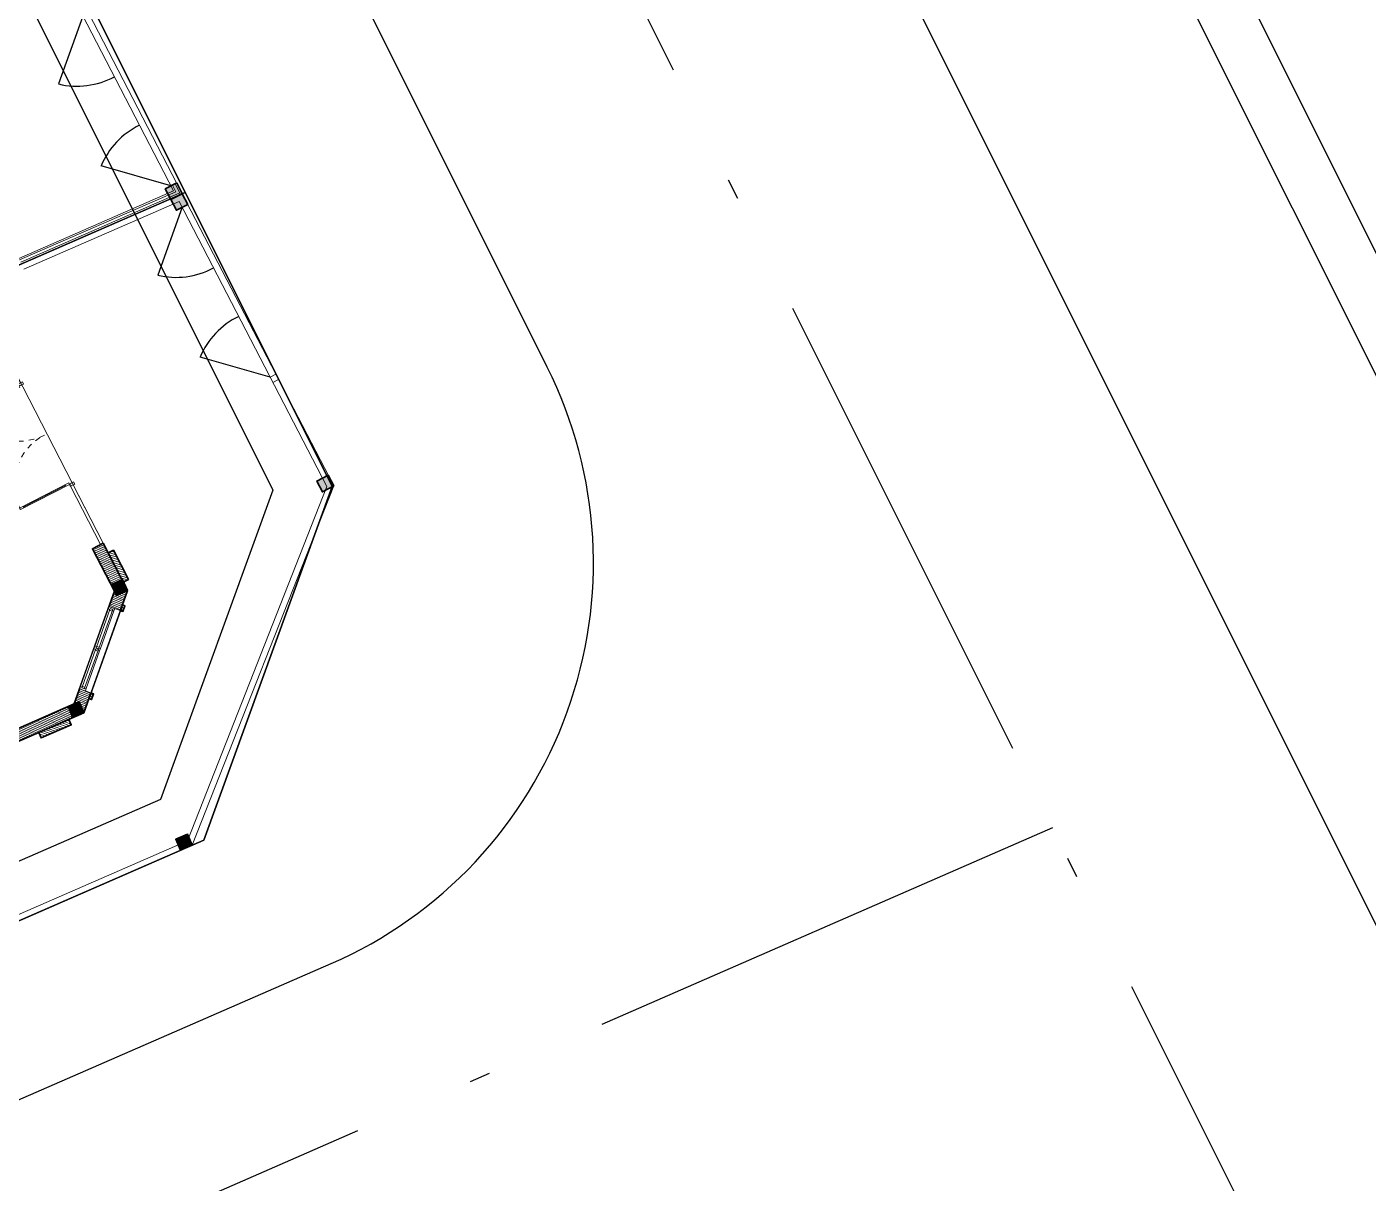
# Model space of a CAD drawing. Header units: millimetres. Extents: x 567980 to 569372, y 2065777 to 2066674.
# Drawn here: x 568828.79 to 568853.34, y 2066481.43 to 2066502.58 of the extents above; entities that cross this region are included whole.
import ezdxf

# ---------------------------------------------------------------- set-up
doc = ezdxf.new("R2010")
doc.units = ezdxf.units.MM
for name, pattern in [('ACAD_ISO10W100', [18.5, 12, -3, 0.5, -3]), ('CENTER', [3, 1.5, -0.5, 0.5, -0.5]), ('HIDDEN', [0.75, 0.5, -0.25]), ('HIDDEN2', [0.1875, 0.125, -0.0625])]:
    doc.linetypes.add(name, pattern=pattern)
for name, color, linetype, lineweight in [('A-COT VACH', 2, 'Continuous', 35), ('A-CUA', 25, 'Continuous', 5), ('A-DIM', 251, 'Continuous', 15), ('A-HATCH', 251, 'Continuous', 5), ('A-NET KHUAT', 250, 'HIDDEN', 9), ('A-NET THAY', 125, 'Continuous', 18), ('A-TRUC', 250, 'CENTER', 5), ('A-TUONG', 255, 'Continuous', 35), ('boDnv', 54, 'Continuous', 25), ('E- THAY', 9, 'Continuous', 20)]:
    doc.layers.add(name, color=color, linetype=linetype, lineweight=lineweight)
for name, color, linetype in [('BoThamCo', 94, 'Continuous'), ('ChiaLo', 128, 'CENTER'), ('datOlienke', 42, 'Continuous'), ('LogDg', 7, 'Continuous'), ('LoLK', 6, 'Continuous'), ('QH', 7, 'Continuous'), ('QUYEN', 7, 'Continuous'), ('TimDg', 222, 'Continuous'), ('ViaHeS', 32, 'Continuous')]:
    doc.layers.add(name, color=color, linetype=linetype)
doc.styles.add('rms', font='romans.shx', dxfattribs={"width": 0.7, "bigfont": 'vns.shx'})
doc.linetypes.add('ADL', pattern='A,0.125,-0.15,["++",rms,S=0.5,R=0,X=0,Y=-0.2245],-1.35,1.125', length=2.75)

# ---------------------------------------------------------------- blocks, each defined once
blk = doc.blocks.new('NEN')
at = {"layer": 'boDnv', "color": 10, "linetype": 'ADL', "ltscale": 0.25}
for points in [[(348.484, 150.338), (305.78, 227.798), (296.989, 230.432), (285.105, 224.175), (143.113, 162.282), (141.059, 156.62), (188.792, 61.183), (194.578, 59.399), (346.759, 144.316)], [(116.663, 150.753), (122.733, 148.551), (135.807, 122.411), (133.753, 116.749), (-8.129, 54.905), (-13.649, 57.26), (-23.763, 84.693), (-21.221, 90.652)]]:
    blk.add_lwpolyline(points, close=True, dxfattribs=at)
at = {"layer": 'BoThamCo'}
blk.add_lwpolyline([(349.559, 150.459), (306.458, 228.639), (296.885, 231.508), (284.672, 225.077), (142.319, 163.027), (139.972, 156.557), (188.089, 60.353), (194.691, 58.318), (347.607, 143.644)], close=True, dxfattribs=at)
at = {"layer": 'ChiaLo', "ltscale": 5}
blk.add_lwpolyline([(134.202, 127.854), (116.567, 120.167)], dxfattribs=at)
at = {"layer": 'datOlienke'}
blk.add_lwpolyline([(116.629, 151.829), (123.449, 149.355), (136.893, 122.474), (134.546, 116.004), (-8.125, 53.816), (-14.438, 56.509), (-24.839, 84.72), (-21.985, 91.41)], close=True, dxfattribs=at)
at = {"layer": 'LogDg'}
for points in [[(309.754, 235.089, 0.408612), (297.679, 238.707), (282.072, 230.488), (138.648, 167.972, 0.429738), (134.69, 157.06), (183.991, 58.487, 0.427514), (195.044, 55.079), (351.711, 142.498, 0.412716), (354.819, 153.347)], [(-6.653, 51.185), (136.874, 113.746, 0.429738), (140.832, 124.658), (126.05, 154.214, 0.398858), (115.699, 157.969), (-24.481, 96.867, 0.397369), (-28.79, 86.766), (-17.356, 55.751, 0.431261)]]:
    blk.add_lwpolyline(points, format="xyb", close=True, dxfattribs=at)
at = {"layer": 'LoLK'}
for points in [[(134.202, 127.854), (130.171, 135.915), (112.971, 128.417), (116.567, 120.167)], [(136.893, 122.474), (134.202, 127.854), (116.567, 120.167), (120.963, 110.083), (134.546, 116.004)]]:
    blk.add_lwpolyline(points, close=True, dxfattribs=at)
at = {"layer": 'TimDg', "linetype": 'ACAD_ISO10W100', "ltscale": 0.75}
for points in [[(335.549, -254.599), (124.099, 168.176)], [(150.079, 116.23), (-16.139, 43.778)]]:
    blk.add_lwpolyline(points, dxfattribs=at)
at = {"layer": 'ViaHeS'}
for points in [[(284.672, 225.077), (142.319, 163.027), (139.972, 156.557), (188.089, 60.353), (194.691, 58.318), (347.607, 143.644), (349.559, 150.459), (306.458, 228.639), (296.885, 231.508)], [(116.629, 151.829), (123.449, 149.355), (136.893, 122.474), (134.546, 116.004), (-8.125, 53.816), (-14.438, 56.509), (-24.839, 84.72), (-21.985, 91.41)]]:
    blk.add_lwpolyline(points, close=True, dxfattribs=at)
blk = doc.blocks.new('NEN H01')
at = {"layer": 'datOlienke'}
blk.add_lwpolyline([(-2.11, 40), (3.153, 35.007), (4.737, 4.993), (0, 0), (-155.636, 0), (-160.347, 4.992), (-158.608, 35.008), (-153.319, 40)], close=True, dxfattribs=at)
at = {"layer": 'LoLK'}
for points in [[(4.42, 11), (3.945, 20), (-14.818, 20), (-14.818, 11)], [(4.737, 4.993), (4.42, 11), (-14.818, 11), (-14.818, 0), (0, 0)]]:
    blk.add_lwpolyline(points, close=True, dxfattribs=at)
blk = doc.blocks.new('A$C1a95cbaf')
at = {"layer": 'A-HATCH'}
h = blk.add_hatch(dxfattribs=at)
h.set_pattern_fill('ANSI31', color=256, scale=300)
h.set_pattern_definition([(45, (-121341.862, 350750.01), (-26.5165043, 26.5165043), [])])
h.paths.add_polyline_path([(110, 600), (0, 600), (0, 0), (110, 0)])
at = {"layer": 'A-TUONG', "elevation": 0}
blk.add_lwpolyline([(110, 0), (0, 0), (0, 600), (110, 600)], close=True, dxfattribs=at)
blk = doc.blocks.new('*U397')
at = {"layer": 'A-CUA', "color": 32}
for points in [[(60, -40), (45, -40), (45, -10), (0, -10), (0, -40), (0, -40), (0, -90), (0, -90), (0, -120), (45, -120), (45, -90), (60, -90)], [(30, -90), (60, -90), (60, -40), (30, -40)], [(792, -90), (762, -90), (762, -40), (792, -40)], [(822, -90), (807, -90), (807, -40), (822, -40), (822, -10), (777, -10), (777, -40), (792, -40), (792, -90), (777, -90), (777, -120), (822, -120)], [(807, -90), (837, -90), (837, -40), (807, -40)], [(1540, -40), (1555, -40), (1555, -10), (1600, -10), (1600, -40), (1600, -40), (1600, -90), (1600, -90), (1600, -120), (1555, -120), (1555, -90), (1540, -90)], [(1570, -90), (1540, -90), (1540, -40), (1570, -40)]]:
    blk.add_lwpolyline(points, close=True, dxfattribs=at)
at = {"layer": 'A-CUA', "color": 37, "lineweight": -2}
for points in [[(45, -10), (777, -10), (777, -40), (45, -40)], [(45, -90), (777, -90), (777, -120), (45, -120)], [(1555, -10), (822, -10), (822, -40), (1555, -40)], [(1555, -90), (822, -90), (822, -120), (1555, -120)]]:
    blk.add_lwpolyline(points, close=True, dxfattribs=at)
blk = doc.blocks.new('phào cửa')
at = {"layer": 'A-HATCH'}
h = blk.add_hatch(dxfattribs=at)
h.set_pattern_fill('ANSI31', color=256, scale=250)
h.set_pattern_definition([(45, (-237697.46, 7620.01), (-22.097087, 22.097087), [])])
h.paths.add_polyline_path([(0, 0), (0, 110), (-50, 110), (-50, 0)])
at = {"layer": 'A-TUONG'}
blk.add_lwpolyline([(0, 0), (0, 110), (-50, 110), (-50, 0)], close=True, dxfattribs=at)
blk = doc.blocks.new('*U525')
for p, q in [((90, -100), (50, -100)), ((70, -100), (70, -1250)), ((2710, -100), (2750, -100)), ((2730, -100), (2730, -1250)), ((90, -1250), (50, -1250)), ((2710, -1250), (2750, -1250))]:
    blk.add_line(p, q)
for points in [[(0, 113), (60, 113), (60, 40), (50, 40), (50, 0), (0, 0)], [(50, 0), (90, 0), (90, -1350), (50, -1350)], [(2750, 0), (2710, 0), (2710, -1350), (2750, -1350)], [(2800, 113), (2740, 113), (2740, 40), (2750, 40), (2750, 0), (2800, 0)]]:
    blk.add_lwpolyline(points, close=True)
at = {"linetype": 'HIDDEN2'}
for centre, start, end in [((50, 0), 270, 0), ((2750, 0), 180, 270)]:
    blk.add_arc(centre, 1350, start, end, dxfattribs=at)
blk = doc.blocks.new('CUA DI T1')
at = {"layer": 'A-HATCH'}
h = blk.add_hatch(dxfattribs=at)
h.set_pattern_fill('ANSI31', color=256, scale=300)
h.set_pattern_definition([(45, (-145597.46, 362519.84), (-26.5165043, 26.5165043), [])])
h.paths.add_polyline_path([(-6100, -109), (-5500, -109), (-5500, 0), (-6100, 0)])
edge = h.paths.add_edge_path()
edge.add_line((-600, -108), (0, -111))
edge.add_line((0, -111), (0, 2))
edge.add_line((0, 2), (-600, -1))
edge.add_line((-600, -1), (-600, -108))
at = {"layer": 'A-CUA', "elevation": 0}
for points in [[(-5300, 1), (-4100, 1), (-4100, 51), (-5300, 51)], [(-800, 1), (-2000, 1), (-2000, 51), (-800, 51)]]:
    blk.add_lwpolyline(points, close=True, dxfattribs=at)
at = {"layer": 'A-NET THAY'}
for q in [(-786, 1, 0), (-800, 1, 0)]:
    blk.add_line((-5300, 1, 0), q, dxfattribs=at)
at = {"layer": 'A-TUONG'}
for p, q in [((-5300, 1, 0), (-5300, 220, 0)), ((-800, 1, 0), (-800, 220, 0))]:
    blk.add_line(p, q, dxfattribs=at)
at = {"layer": 'A-TUONG', "elevation": 0}
blk.add_lwpolyline([(-5500, 1), (-5500, -109), (-6100, -109), (-6100, 1), (-5500, 1)], dxfattribs=at)
blk.add_lwpolyline([(-600, 0), (0, 1), (0, -109), (-600, -110)], close=True, dxfattribs=at)
at = {"layer": 'A-CUA', "extrusion": (-2.7819e-13, -5.44958e-10, -1), "xscale": 0.7500000000000021, "yscale": 0.7500000000000021, "zscale": -0.7500000000000019, "rotation": 180.059778475144}
blk.add_blockref('*U525', (4100, 53, 0), dxfattribs=at)
blk = doc.blocks.new('cot 220')
at = {"layer": 'A-COT VACH'}
h = blk.add_hatch(color=256, dxfattribs=at)
h.dxf.hatch_style = 1
h.paths.add_polyline_path([(110, 110), (-110, 110), (-110, -110), (110, -110)])
blk.add_lwpolyline([(-110, -110), (110, -110), (110, 110), (-110, 110)], close=True, dxfattribs=at)
blk = doc.blocks.new('cum dh a3.3.1.6.7')
at = {"layer": 'A-HATCH'}
h = blk.add_hatch(dxfattribs=at)
h.set_pattern_fill('ANSI31', color=256, scale=0.25)
h.set_pattern_definition([(45, (-245.698912, 2), (-0.022097087, 0.022097087), [])])
h.paths.add_polyline_path([(-7.781, -4.32), (-7.781, -5.32), (-8.001, -5.32), (-8.001, -4.32)])
h.paths.add_polyline_path([(-7.781, -10.12), (-7.781, -11.64), (-6.184, -13.14), (-5.312, -13.079), (-5.298, -13.299), (-6.271, -13.36), (-8.001, -11.735), (-8.001, -10.12)])
h.paths.add_polyline_path([(-7.781, -7.92), (-8.001, -7.92), (-8.001, -8.7), (-7.781, -8.7)])
at = {"layer": 'A-TRUC', "linetype": 'CENTER', "ltscale": 0.5}
blk.add_lwpolyline([(-7.891, -11.687), (-7.891, -11.687)], dxfattribs=at)
at = {"layer": 'A-TRUC', "linetype": 'CENTER', "ltscale": 0.5, "elevation": 0}
blk.add_lwpolyline([(-6.161, -13.312), (-6.161, -13.312)], dxfattribs=at)
at = {"layer": 'A-TUONG', "elevation": 0}
blk.add_lwpolyline([(-7.781, -10.12), (-7.781, -11.64), (-6.184, -13.14), (-5.312, -13.079), (-5.298, -13.297), (-6.271, -13.36), (-8.001, -11.735), (-8.001, -10.12)], close=True, dxfattribs=at)
blk.add_lwpolyline([(-6.271, -13.36), (-8.001, -11.735)], dxfattribs=at)
at = {"layer": 'A-COT VACH', "xscale": 0.001, "yscale": 0.001, "zscale": 0.001, "rotation": 359.9999999999999}
blk.add_blockref('cot 220', (-6.161, -13.25, 0), dxfattribs=at)
at = {"layer": 'A-DIM', "xscale": 0.000999999999999998, "yscale": 0.000999999999999998, "zscale": 0.000999999999999998, "rotation": 3.65176661248409}
blk.add_blockref('CUA DI T1', (-0.008, -12.961, 0), dxfattribs=at)
at = {"layer": 'A-TUONG', "xscale": 0.001, "yscale": 0.001, "zscale": 0.001, "rotation": 359.9999999999999}
blk.add_blockref('A$C1a95cbaf', (-8.111, -11.435, 0), dxfattribs=at)
blk.add_wipeout([(-7.569, -11.84), (-7.72, -12), (-6.553, -13.095), (-6.403, -12.936)]).translate(0, 0, 0).dxf.layer = 'A-NET KHUAT'
at = {"layer": 'A-NET THAY', "elevation": 0}
blk.add_lwpolyline([(-7.569, -11.84), (-6.403, -12.935), (-6.553, -13.095), (-7.72, -12)], close=True, dxfattribs=at)
at = {"layer": 'A-COT VACH', "xscale": 0.001, "yscale": 0.001, "zscale": 0.001, "rotation": 359.9999999999999}
blk.add_blockref('cot 220', (-7.891, -11.625), dxfattribs=at)
at = {"layer": 'A-CUA', "xscale": 0.001, "yscale": 0.001, "zscale": 0.001, "rotation": 316.7736567644152}
blk.add_blockref('*U397', (-7.563, -11.833, 0), dxfattribs=at)
at = {"layer": 'A-TUONG'}
for p, xscale, yscale, zscale, rotation in [((-7.72, -12, 0), 0.0009999999999999996, 0.0009999999999999996, 0.0009999999999999996, 46.80184739476432), ((-6.553, -13.095, 0), -0.0009999999999999992, 0.0009999999999999998, 0.001, 226.7849303682916)]:
    blk.add_blockref('phào cửa', p, dxfattribs=dict(at, xscale=xscale, yscale=yscale, zscale=zscale, rotation=rotation))
blk = doc.blocks.new('MBT1 B01')
at = {"layer": 'LoLK', "rotation": 90}
blk.add_blockref('cum dh a3.3.1.6.7', (-12.818, 11.015), dxfattribs=at)
at = {"layer": 'LoLK'}
blk.add_blockref('NEN H01', (0, 0), dxfattribs=at)
blk = doc.blocks.new('cong phu')
at = {"layer": 'A-NET THAY'}
blk.add_lwpolyline([(110, -1610), (110, -1500), (0, -1500), (0, -1610)], close=True, dxfattribs=at)
at = {"layer": 'QUYEN'}
for points in [[(0, 0, 37.5, 37.5, 0), (-544, -544, 0, 0, 0.192739), (0, -750, 0, 0, 1.782882)], [(0, -1500, 37.5, 37.5, 0), (-544, -956, 0, 0, -0.192739), (0, -750, 0, 0, -1.782882)]]:
    blk.add_lwpolyline(points, format="xyseb", dxfattribs=at)
blk = doc.blocks.new('rkg1')
at = {"layer": 'A-NET THAY'}
for points in [[(0, -2000), (0, 0), (-11000, 0), (-11000, -13668), (-6010, -18352), (0, -17972), (0, -14966)], [(-110, -2000), (-110, -110), (-10890, -110), (-10890, -13620), (-5969, -18239), (-110, -17869), (-110, -14966)]]:
    blk.add_lwpolyline(points, dxfattribs=at)
blk.add_lwpolyline([(-3822, -18214), (-3713, -18207), (-3720, -18097), (-3829, -18104)], close=True, dxfattribs=at)
at = {"layer": 'QUYEN'}
for points in [[(-227, -17876, 62.5, 62.5, 0), (-1188, -17029, 0, 0, 0.192739), (-1474, -17955, 0, 0, 1.782882)], [(-3720, -18097, 62.5, 62.5, 0), (-2872, -17135, 0, 0, -0.192739), (-2472, -18018, 0, 0, -1.782882)]]:
    blk.add_lwpolyline(points, format="xyseb", dxfattribs=at)
at = {"layer": 'A-COT VACH'}
for p in [(-10890, -110), (-5500, -110), (-110, -110), (-10890, -4610), (-10890, -9110), (-10890, -13558)]:
    blk.add_blockref('cot 220', p, dxfattribs=at)
at = {"layer": 'A-COT VACH', "rotation": 3.618880421713644}
for p in [(-117, -17869), (-5907, -18235)]:
    blk.add_blockref('cot 220', p, dxfattribs=at)
at = {"layer": 'E- THAY', "xscale": -1}
blk.add_blockref('cong phu', (-10890, -220), dxfattribs=at)
blk = doc.blocks.new('rkg2')
at = {"layer": 'A-NET THAY'}
for points in [[(0, -14966), (0, -17972), (9000, -17403), (9000, 0), (0, 0), (0, -2000)], [(3820, -17700), (8970, -17375), (8970, -30), (30, -30), (30, -2000)], [(3817, -17650), (8920, -17328), (8920, -80), (80, -80), (80, -2000)], [(110, -14959), (110, -17855), (8890, -17300), (8890, -110), (110, -110), (110, -2000)], [(30, -14964), (30, -17940), (218, -17928)], [(80, -14961), (80, -17887), (215, -17878)]]:
    blk.add_lwpolyline(points, dxfattribs=at)
blk.add_lwpolyline([(3822, -17730), (3713, -17737), (3706, -17627), (3815, -17620)], close=True, dxfattribs=at)
at = {"layer": 'QUYEN'}
for points in [[(3706, -17627, 62.5, 62.5, 0), (2744, -16780, 0, 0, 0.192739), (2458, -17706, 0, 0, 1.782882)], [(213, -17848, 62.5, 62.5, 0), (1060, -16887, 0, 0, -0.192739), (1460, -17769, 0, 0, -1.782882)]]:
    blk.add_lwpolyline(points, format="xyseb", dxfattribs=at)
at = {"layer": 'A-COT VACH'}
for p in [(110, -110), (8890, -110), (4500, -110), (8890, -4360), (8890, -8610), (8890, -12860)]:
    blk.add_blockref('cot 220', p, dxfattribs=at)
at = {"layer": 'A-COT VACH', "xscale": -1, "rotation": 3.618880421748828}
for p in [(8883, -17300), (103, -17855)]:
    blk.add_blockref('cot 220', p, dxfattribs=at)
blk = doc.blocks.new('CUM CONG A3-A3.1-A6-A7')
at = {"layer": 'QH', "xscale": 0.001, "yscale": 0.001, "zscale": 0.001}
for name in ['rkg1', 'rkg2']:
    blk.add_blockref(name, (11, 0), dxfattribs=at)
blk = doc.blocks.new('MB CONG KHU A')
at = {"layer": 'LoLK', "yscale": 1.067334446299388, "rotation": 113.5516717647567}
blk.add_blockref('CUM CONG A3-A3.1-A6-A7', (73.564, 241.133), dxfattribs=at)

msp = doc.modelspace()

# ---------------------------------------------------------------- block references
at = {"layer": 'boDnv'}
msp.add_blockref('NEN', (568697.481, 2066371.697), dxfattribs=at)

# ---------------------------------------------------------------- next in the draw order: block references
at = {"layer": 'LoLK', "rotation": 23.55167177439134}
msp.add_blockref('MBT1 B01', (568832.027, 2066487.702), dxfattribs=at)

# ---------------------------------------------------------------- next in the draw order: block references
at = {"layer": 'LoLK'}
msp.add_blockref('MB CONG KHU A', (568744.879, 2066240.648), dxfattribs=at)

doc.saveas('drawing.dxf')
